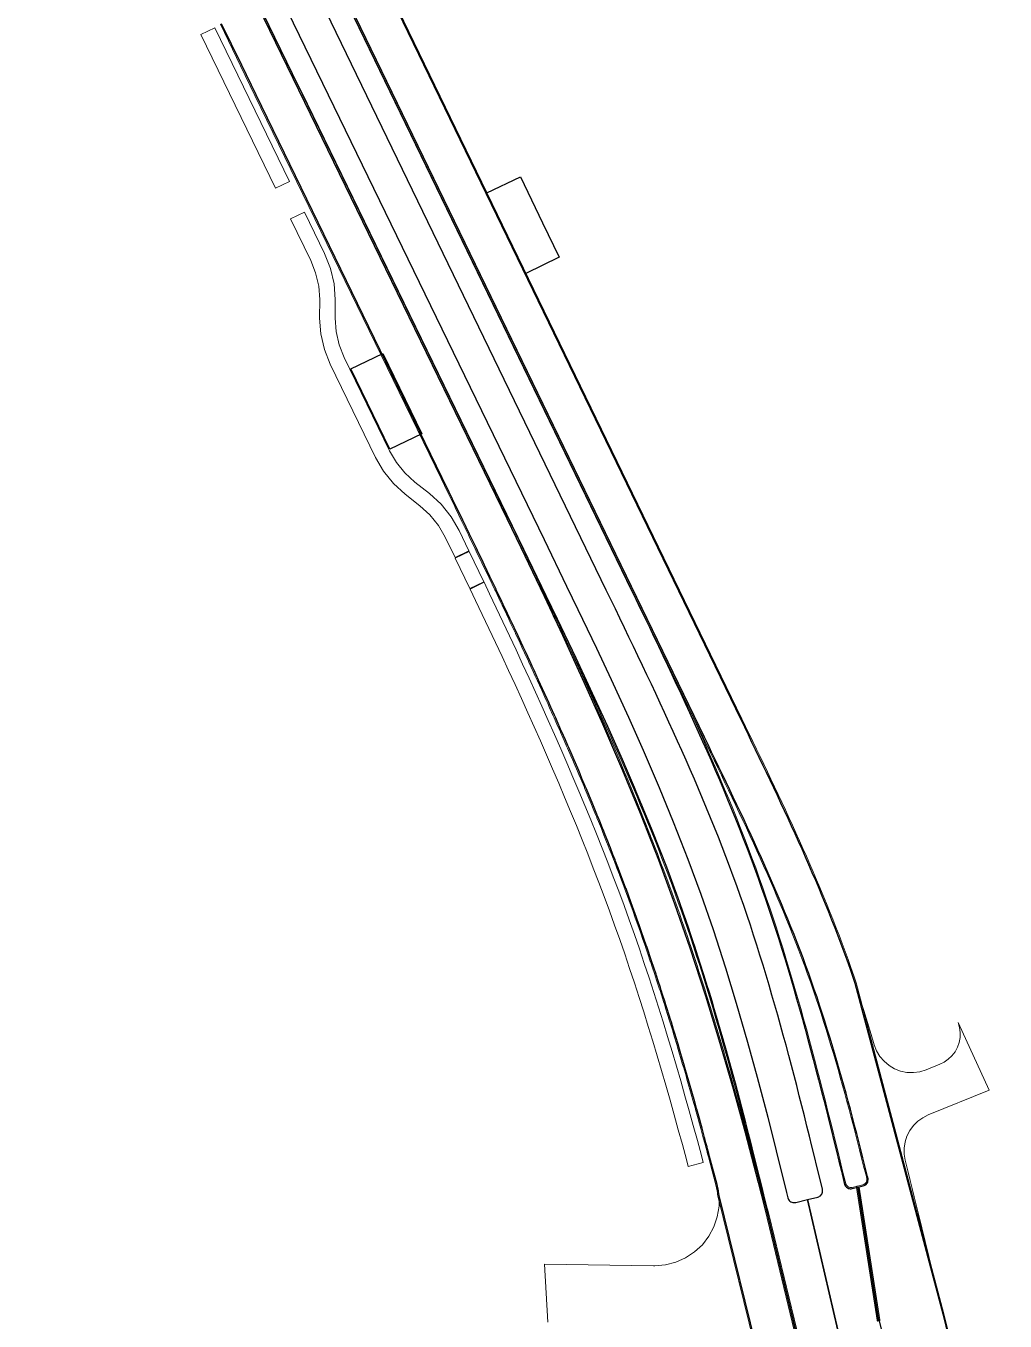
# Model space of a CAD drawing. Header units: metres. Extents: x 105145 to 106173, y 111785 to 118130.
# Drawn here: x 105738.2 to 105889.7, y 117691.7 to 117891.9 of the extents above; entities that cross this region are included whole.
import ezdxf

# ---------------------------------------------------------------- set-up
doc = ezdxf.new("R2010")
doc.units = ezdxf.units.M
for name, color, linetype, lineweight in [('10-PAV-BOCACALLE', 9, 'CONTINUOUS', 13), ('10-PAV-CALZADA-BRT', 12, 'CONTINUOUS', 30), ('10-PAV-CALZADA-MIXTA', 8, 'CONTINUOUS', 30), ('10-PAV-CICLORUTA', 76, 'CONTINUOUS', 18), ('10-PAV-PARADERO', 30, 'CONTINUOUS', 30), ('10-PAV-SARDINEL', 252, 'CONTINUOUS', 13)]:
    doc.layers.add(name, color=color, linetype=linetype, lineweight=lineweight)

msp = doc.modelspace()

# ---------------------------------------------------------------- linework, layer by layer
at = {"layer": '10-PAV-BOCACALLE'}
msp.add_lwpolyline([(105880.0206, 117692.7563), (105866.4282, 117743.917), (105867.8141, 117739.6871), (105868.9647, 117735.9583), (105869.4333, 117734.3813), (105869.7944, 117733.449), (105870.3053, 117732.5896), (105870.9517, 117731.827), (105871.7159, 117731.1823), (105872.5764, 117730.6735), (105873.5096, 117730.3146), (105874.4893, 117730.1156), (105875.4885, 117730.0821), (105876.4794, 117730.215), (105877.4345, 117730.5105), (105879.5937, 117731.3819), (105880.2292, 117731.6922), (105880.8753, 117732.1376), (105881.4438, 117732.6787), (105881.9206, 117733.302), (105882.294, 117733.9923), (105882.5547, 117734.7325), (105882.6965, 117735.5044), (105882.7157, 117736.2889), (105882.6119, 117737.0668), (105882.3877, 117737.8189), (105887.2207, 117727.3421), (105877.7873, 117723.5359), (105876.9345, 117723.1102), (105876.1599, 117722.5548), (105875.4831, 117721.8838), (105874.921, 117721.1141), (105874.4879, 117720.265), (105874.1947, 117719.3581), (105874.0488, 117718.4163), (105874.0539, 117717.4632), (105874.2099, 117716.5229), (105874.3601, 117715.9193), (105874.6719, 117714.6595), (105874.9825, 117713.3979), (105875.2911, 117712.1407), (105875.5983, 117710.8845), (105875.9047, 117709.6297), (105876.2107, 117708.3759), (105880.0206, 117692.7563)], close=True, dxfattribs=at)
msp.add_lwpolyline([(105818.9091, 117691.4911), (105818.4057, 117700.4557), (105835.2891, 117700.2168), (105835.3071, 117700.2166), (105835.4887, 117700.2159), (105835.5054, 117700.2158), (105837.1477, 117700.361), (105838.7438, 117700.7741), (105840.2504, 117701.4438), (105841.6264, 117702.352), (105842.8345, 117703.4739), (105843.8419, 117704.7791), (105844.621, 117706.2321), (105845.1509, 117707.7934), (105845.417, 117709.4205), (105845.4121, 117711.0692), (105851.8702, 117684.8952)], dxfattribs=at)
at = {"layer": '10-PAV-CALZADA-BRT'}
for points in [[(105741.5591, 117970.4505), (105784.0521, 117883.043), (105818.3515, 117812.4897), (105821.8441, 117805.2925), (105823.5825, 117801.6899), (105826.4539, 117795.6733), (105828.7195, 117790.8451), (105831.3879, 117785.0279), (105833.6673, 117779.9129), (105836.1507, 117774.1385), (105838.3283, 117768.8555), (105840.5991, 117763.0627), (105842.6023, 117757.6433), (105844.4951, 117752.1845), (105846.4183, 117746.2671), (105848.0897, 117740.8027), (105849.8369, 117734.7647), (105851.3231, 117729.3657), (105852.9545, 117723.1771), (105854.2693, 117718.0083), (105855.8705, 117711.5369), (105856.0661, 117710.7355), (105856.1151, 117710.5864), (105856.1868, 117710.4468), (105856.2795, 117710.3201), (105856.3909, 117710.2096), (105856.5182, 117710.1177), (105856.6583, 117710.047), (105856.8077, 117709.999), (105856.9628, 117709.975), (105857.1198, 117709.9756), (105857.2747, 117710.0007), (105859.0777, 117710.4406), (105863.7744, 117690.2704)], [(105857.6176, 117688.7743), (105852.7338, 117708.8928), (105852.8611, 117709.1035), (105852.4707, 117710.7061), (105850.8741, 117717.1579), (105849.5657, 117722.3021), (105847.9433, 117728.4563), (105846.4679, 117733.8163), (105844.7349, 117739.8055), (105843.0797, 117745.2167), (105841.1769, 117751.0713), (105839.3071, 117756.4631), (105837.3287, 117761.8159), (105835.0819, 117767.5475), (105832.9255, 117772.7791), (105830.4621, 117778.5067), (105828.1993, 117783.5849), (105825.5457, 117789.3699), (105823.2907, 117794.1749), (105820.4283, 117800.1733), (105818.6941, 117803.7667), (105815.2039, 117810.9595), (105780.8673, 117881.5894), (105780.3768, 117882.5983), (105738.4115, 117968.9203)], [(105863.7744, 117690.2704), (105859.0777, 117710.4406), (105860.6863, 117710.8331), (105860.8354, 117710.8821), (105860.9749, 117710.9539), (105861.1015, 117711.0466), (105861.2121, 117711.158), (105861.3038, 117711.2853), (105861.3745, 117711.4254), (105861.4225, 117711.5748), (105861.4464, 117711.7299), (105861.4458, 117711.8868), (105861.4207, 117712.0417), (105860.9467, 117713.9833), (105860.5635, 117715.5499), (105860.1791, 117717.1163), (105859.7933, 117718.6825), (105859.4059, 117720.2481), (105859.0165, 117721.8133), (105858.6245, 117723.3779), (105858.2297, 117724.9417), (105857.8321, 117726.5049), (105857.4307, 117728.0671), (105857.0257, 117729.6283), (105856.6167, 117731.1885), (105856.2029, 117732.7473), (105855.7845, 117734.3051), (105855.3609, 117735.8613), (105854.9319, 117737.4161), (105854.4969, 117738.9693), (105854.0559, 117740.5207), (105853.6083, 117742.0703), (105853.1539, 117743.6179), (105852.6923, 117745.1633), (105852.2233, 117746.7065), (105851.7465, 117748.2473), (105851.2615, 117749.7855), (105850.7679, 117751.3211), (105850.2657, 117752.8537), (105849.7541, 117754.3835), (105849.2333, 117755.9099), (105848.7027, 117757.4331), (105848.1621, 117758.9527), (105847.6111, 117760.4685), (105847.0501, 117761.9807), (105846.4795, 117763.4893), (105845.8997, 117764.9943), (105845.3107, 117766.4959), (105844.7133, 117767.9941), (105844.1075, 117769.4889), (105843.4939, 117770.9805), (105842.8727, 117772.4689), (105842.2443, 117773.9543), (105841.6091, 117775.4369), (105840.9673, 117776.9167), (105840.3193, 117778.3937), (105839.6653, 117779.8681), (105839.0059, 117781.3401), (105838.3413, 117782.8097), (105837.6719, 117784.2771), (105836.9979, 117785.7425), (105836.3199, 117787.2057), (105835.6377, 117788.6675), (105834.9521, 117790.1273), (105834.2633, 117791.5859), (105833.5717, 117793.0429), (105832.8775, 117794.4987), (105832.1809, 117795.9535), (105831.4825, 117797.4073), (105830.7825, 117798.8603), (105830.0811, 117800.3127), (105829.3789, 117801.7647), (105828.6759, 117803.2165), (105827.9727, 117804.6679), (105751.5233, 117962.4479)], [(105754.6731, 117963.9741), (105831.1225, 117806.1941), (105831.8261, 117804.7419), (105832.5297, 117803.2887), (105833.2329, 117801.8347), (105833.5613, 117801.1545), (105833.9355, 117800.3795), (105834.6365, 117798.9247), (105835.3367, 117797.4669), (105836.0353, 117796.0077), (105836.7321, 117794.5467), (105837.4267, 117793.0837), (105838.1187, 117791.6185), (105838.8077, 117790.1513), (105839.4935, 117788.6817), (105840.1757, 117787.2095), (105840.8539, 117785.7347), (105841.5281, 117784.2571), (105842.1975, 117782.7765), (105842.8621, 117781.2929), (105843.5215, 117779.8063), (105844.1753, 117778.3161), (105844.8231, 117776.8227), (105845.4645, 117775.3255), (105846.0995, 117773.8249), (105846.7273, 117772.3203), (105847.3479, 117770.8119), (105847.9607, 117769.2995), (105848.5655, 117767.7831), (105849.1617, 117766.2625), (105849.7493, 117764.7377), (105850.3277, 117763.2085), (105850.8967, 117761.6749), (105851.4555, 117760.1371), (105852.0041, 117758.5953), (105852.5423, 117757.0507), (105853.0701, 117755.5035), (105853.5883, 117753.9537), (105854.0969, 117752.4015), (105854.5965, 117750.8473), (105855.0873, 117749.2909), (105855.5695, 117747.7327), (105856.0435, 117746.1731), (105856.5099, 117744.6117), (105856.9687, 117743.0489), (105857.4205, 117741.4849), (105857.8655, 117739.9197), (105858.3041, 117738.3535), (105858.7365, 117736.7865), (105859.1631, 117735.2187), (105859.5845, 117733.6501), (105860.0009, 117732.0811), (105860.4125, 117730.5117), (105860.8197, 117728.9419), (105861.2229, 117727.3719), (105861.6225, 117725.8017), (105862.0189, 117724.2313), (105862.4121, 117722.6611), (105862.8029, 117721.0911), (105863.1913, 117719.5213), (105863.5783, 117717.9503), (105863.9631, 117716.3817), (105864.3467, 117714.8135), (105864.7297, 117713.2459), (105864.8211, 117712.8711), (105864.8701, 117712.722), (105864.9419, 117712.5825), (105865.0345, 117712.4559), (105865.1459, 117712.3453), (105865.2732, 117712.2535), (105865.4132, 117712.1828), (105865.5626, 117712.1348), (105865.7177, 117712.1108), (105865.8746, 117712.1114), (105866.0295, 117712.1365), (105866.8757, 117712.3431), (105870.0867, 117691.8101), (105870.0681, 117691.804), (105870.0506, 117691.795), (105870.0348, 117691.7834), (105870.021, 117691.7694), (105870.0095, 117691.7535), (105870.0006, 117691.736), (105869.9947, 117691.7173), (105869.9917, 117691.6979), (105869.9917, 117691.6783), (105869.9949, 117691.6589)]]:
    msp.add_lwpolyline(points, dxfattribs=at)
at = {"layer": '10-PAV-CALZADA-MIXTA'}
for points in [[(105738.1889, 117968.8063), (105808.2239, 117824.7455), (105812.5895, 117815.7487), (105814.7625, 117811.2457), (105818.3517, 117803.7249), (105821.1837, 117797.6897), (105823.1778, 117793.3659), (105824.5191, 117790.4183), (105827.3683, 117784.0243), (105830.4727, 117776.8065), (105833.1947, 117770.2027), (105836.0333, 117762.9615), (105838.5371, 117756.1875), (105840.9033, 117749.3639), (105843.3071, 117741.9671), (105845.3965, 117735.1367), (105847.5805, 117727.5893), (105849.4383, 117720.8403), (105851.4775, 117713.1047), (105852.4541, 117709.2896), (105852.5227, 117709.0195), (105852.5241, 117709.0139), (105852.5347, 117708.9861), (105852.5498, 117708.9605), (105852.5691, 117708.9379), (105852.5919, 117708.9189), (105852.6176, 117708.904), (105852.6455, 117708.8937), (105852.6747, 117708.8883), (105852.7045, 117708.888), (105852.7338, 117708.8927), (105852.9625, 117707.951), (105857.6176, 117688.7743)], [(105881.1307, 117647.0597), (105870.2376, 117691.7181), (105870.231, 117691.7387), (105870.2219, 117691.7558), (105870.2102, 117691.7713), (105870.1962, 117691.7848), (105870.1804, 117691.796), (105870.163, 117691.8047), (105870.1445, 117691.8105), (105870.1253, 117691.8133), (105870.1059, 117691.8132), (105870.0867, 117691.8101), (105866.8757, 117712.3431), (105867.7219, 117712.5495), (105867.8716, 117712.6), (105868.0116, 117712.6732), (105868.1385, 117712.7673), (105868.2492, 117712.8801), (105868.341, 117713.0087), (105868.4117, 117713.15), (105868.4595, 117713.3006), (105868.4843, 117713.5565), (105868.473, 117713.6751), (105868.3978, 117713.995), (105868.2941, 117714.4139), (105867.9825, 117715.6661), (105867.6689, 117716.9177), (105867.3531, 117718.1689), (105867.0349, 117719.4193), (105866.7139, 117720.6689), (105866.3899, 117721.9179), (105866.0627, 117723.1661), (105865.7317, 117724.4133), (105865.3969, 117725.6595), (105865.0581, 117726.9045), (105864.7149, 117728.1483), (105864.3669, 117729.3907), (105864.0141, 117730.6319), (105863.6559, 117731.8715), (105863.2925, 117733.1097), (105862.9233, 117734.3459), (105862.5479, 117735.5805), (105862.1665, 117736.8131), (105861.7785, 117738.0437), (105861.3835, 117739.2723), (105860.9817, 117740.4983), (105860.5727, 117741.7221), (105860.1559, 117742.9433), (105859.7315, 117744.1617), (105859.2989, 117745.3775), (105858.8581, 117746.5901), (105858.4095, 117747.7999), (105857.9529, 117749.0067), (105857.4889, 117750.2109), (105857.0179, 117751.4121), (105856.5399, 117752.6105), (105856.0553, 117753.8065), (105855.5643, 117754.9997), (105855.0675, 117756.1905), (105854.5647, 117757.3789), (105854.0565, 117758.5649), (105853.5431, 117759.7487), (105853.0247, 117760.9303), (105852.5015, 117762.1097), (105851.9739, 117763.2873), (105851.4423, 117764.4631), (105850.9067, 117765.6371), (105850.3677, 117766.8093), (105849.8251, 117767.9799), (105849.2795, 117769.1493), (105848.7311, 117770.3173), (105848.1799, 117771.4839), (105847.6265, 117772.6495), (105847.0711, 117773.8143), (105846.5139, 117774.9781), (105845.9553, 117776.1411), (105845.3951, 117777.3037), (105844.8341, 117778.4655), (105844.2723, 117779.6271), (105843.7101, 117780.7885), (105843.1473, 117781.9497), (105754.5767, 117964.7463)], [(105794.0671, 117897.5775), (105848.7721, 117784.6747), (105849.3351, 117783.5123), (105849.8987, 117782.3485), (105850.4623, 117781.1833), (105851.0259, 117780.0163), (105851.5873, 117778.8507), (105852.1495, 117777.6807), (105852.7105, 117776.5089), (105853.2703, 117775.3349), (105853.8287, 117774.1587), (105854.3853, 117772.9801), (105854.9399, 117771.7991), (105855.4923, 117770.6155), (105856.0421, 117769.4291), (105856.5891, 117768.2399), (105857.1329, 117767.0477), (105857.6733, 117765.8525), (105858.2101, 117764.6543), (105858.7431, 117763.4527), (105859.2717, 117762.2477), (105859.7959, 117761.0393), (105860.3151, 117759.8273), (105860.8295, 117758.6117), (105861.3383, 117757.3923), (105861.8417, 117756.1689), (105862.3389, 117754.9419), (105862.8299, 117753.7107), (105863.3143, 117752.4753), (105863.7919, 117751.2361), (105864.2623, 117749.9923), (105864.7251, 117748.7445), (105865.1803, 117747.4925), (105865.6267, 117746.2375), (105866.0647, 117744.9805), (105866.4282, 117743.917), (105880.0206, 117692.7563), (105889.4766, 117653.9885)], [(105851.8702, 117684.8952), (105845.4121, 117711.0692), (105845.1149, 117712.7771), (105843.9657, 117717.1112), (105843.8417, 117717.5773), (105843.6492, 117718.297), (105843.5741, 117718.5777), (105843.3971, 117719.2356), (105843.2204, 117719.8929), (105843.1797, 117720.0433), (105842.7809, 117721.5078), (105842.5903, 117722.2045), (105842.3789, 117722.9713), (105841.9736, 117724.434), (105841.9517, 117724.5125), (105841.5636, 117725.8953), (105841.304, 117726.8165), (105841.2117, 117727.141), (105840.8563, 117728.3857), (105840.6468, 117729.116), (105840.4982, 117729.6297), (105840.1369, 117730.8727), (105839.9796, 117731.4116), (105839.7725, 117732.1147), (105839.4053, 117733.3561), (105839.3023, 117733.7025), (105839.0687, 117734.4806), (105838.7302, 117735.6047), (105838.6139, 117735.9887), (105838.3879, 117736.7275), (105838.0434, 117737.8498), (105837.9138, 117738.2699), (105837.6955, 117738.9709), (105837.3449, 117740.0912), (105837.2019, 117740.5459), (105837.015, 117741.1345), (105836.6823, 117742.1772), (105836.4774, 117742.8164), (105836.3471, 117743.2188), (105836.0087, 117744.2594), (105835.7401, 117745.0814), (105835.6681, 117745.2994), (105835.3235, 117746.3381), (105834.9897, 117747.3405), (105834.9776, 117747.3763), (105834.2255, 117749.5936), (105834.2177, 117749.6161), (105833.4468, 117751.84), (105833.443, 117751.8507), (105832.6531, 117754.0801), (105831.848, 117756.304), (105831.8442, 117756.3147), (105831.0279, 117758.5226), (105831.0197, 117758.5448), (105830.1931, 117760.7355), (105830.1797, 117760.7707), (105829.408, 117762.7785), (105829.3252, 117762.9926), (105829.0109, 117763.7981), (105828.6117, 117764.8171), (105828.457, 117765.2106), (105828.2094, 117765.8347), (105827.8045, 117766.8513), (105827.5752, 117767.4249), (105827.397, 117767.8669), (105826.9566, 117768.9551), (105826.7088, 117769.5654), (105826.6804, 117769.6353), (105826.5139, 117770.0422), (105825.7731, 117771.8423), (105825.619, 117772.2128), (105824.8969, 117773.9421), (105824.8536, 117774.0457), (105824.7132, 117774.3788), (105824.2088, 117775.5709), (105823.9224, 117776.2458), (105823.7019, 117776.7619), (105823.1918, 117777.9517), (105822.9806, 117778.4428), (105822.6788, 117779.14), (105822.1632, 117780.3274), (105822.0284, 117780.6369), (105821.6444, 117781.5133), (105821.0868, 117782.7817), (105821.0663, 117782.8281), (105820.5251, 117784.0482), (105820.0945, 117785.0167), (105819.9615, 117785.314), (105819.3944, 117786.5782), (105819.1134, 117787.2029), (105818.8248, 117787.8412), (105818.1694, 117789.2868), (105818.1241, 117789.3864), (105817.5102, 117790.7307), (105817.1267, 117791.5681), (105816.8484, 117792.1736), (105816.4958, 117792.9381), (105816.1837, 117793.615), (105816.1221, 117793.7482), (105815.5158, 117795.055), (105815.1104, 117795.9264), (105814.8167, 117796.5555), (105814.1151, 117798.0547), (105814.0923, 117798.1031), (105813.4103, 117799.5525), (105813.0679, 117800.2786), (105812.7032, 117801.0493), (105812.0379, 117802.4527), (105811.8142, 117802.9234), (105811.0031, 117804.6265), (105810.9222, 117804.7961), (105810.0273, 117806.6675), (105809.964, 117806.7996), (105809.1296, 117808.5375), (105808.9205, 117808.9722), (105808.0487, 117810.7817), (105807.8734, 117811.1446), (105806.9649, 117813.0245), (105806.822, 117813.3197), (105805.7694, 117815.4918), (105804.7858, 117817.5197), (105804.7154, 117817.6647), (105803.6595, 117819.8383), (105802.6028, 117822.013), (105773.8063, 117881.2467), (105771.5738, 117885.839), (105768.458, 117892.2483)]]:
    msp.add_lwpolyline(points, dxfattribs=at)
at = {"layer": '10-PAV-CICLORUTA'}
for points in [[(105778.9775, 117867.8651), (105776.8191, 117866.8159), (105765.2771, 117890.5575), (105767.4355, 117891.6069), (105778.9775, 117867.8651)], [(105784.4061, 117856.6985), (105785.3071, 117854.4222), (105785.8548, 117852.0361), (105786.0367, 117849.5947), (105786.0329, 117846.7117), (105786.1878, 117844.6321), (105786.6544, 117842.5996), (105787.4219, 117840.6605), (105794.4497, 117826.2043), (105795.5006, 117824.403), (105796.8109, 117822.7807), (105798.3507, 117821.3743), (105800.6149, 117819.6007), (105802.4311, 117817.9407), (105803.9749, 117816.0247), (105805.2107, 117813.8971), (105806.7305, 117810.7523), (105804.5721, 117809.7029), (105803.0497, 117812.8527), (105801.997, 117814.6651), (105800.6819, 117816.2972), (105799.1349, 117817.7113), (105796.8707, 117819.4849), (105795.0631, 117821.1359), (105793.5249, 117823.0405), (105792.2913, 117825.1551), (105785.2633, 117839.6111), (105784.3624, 117841.8874), (105783.8147, 117844.2735), (105783.6329, 117846.7149), (105783.6367, 117849.5979), (105783.4818, 117851.6775), (105783.0152, 117853.7101), (105782.2477, 117855.6491), (105779.1359, 117862.0501), (105781.2943, 117863.0995), (105784.4061, 117856.6985)], [(105809.0267, 117805.9761), (105806.8683, 117804.9267), (105804.6155, 117809.6129), (105806.7743, 117810.6625), (105809.0267, 117805.9761)], [(105809.9203, 117804.1097), (105810.9543, 117801.9383), (105811.9829, 117799.7663), (105813.0059, 117797.5933), (105814.0229, 117795.4195), (105815.0333, 117793.2443), (105816.0365, 117791.0677), (105817.0321, 117788.8895), (105818.0197, 117786.7095), (105818.9985, 117784.5275), (105819.9685, 117782.3433), (105820.9289, 117780.1567), (105821.8791, 117777.9675), (105822.8187, 117775.7757), (105823.7473, 117773.5809), (105824.6645, 117771.3831), (105825.5693, 117769.1819), (105826.4617, 117766.9777), (105827.3411, 117764.7699), (105828.2067, 117762.5587), (105829.0583, 117760.3437), (105829.8953, 117758.1249), (105830.7171, 117755.9023), (105831.5233, 117753.6755), (105832.3141, 117751.4431), (105833.0903, 117749.2041), (105833.8523, 117746.9585), (105834.6005, 117744.7065), (105835.3355, 117742.4483), (105836.0577, 117740.1843), (105836.7677, 117737.9147), (105837.4659, 117735.6397), (105838.1525, 117733.3593), (105838.8285, 117731.0741), (105839.4941, 117728.7839), (105840.1497, 117726.4893), (105840.7959, 117724.1901), (105841.4331, 117721.8867), (105842.0621, 117719.5793), (105842.6831, 117717.2681), (105842.9733, 117716.1729), (105840.6535, 117715.5579), (105840.3643, 117716.6493), (105839.7455, 117718.9525), (105839.1189, 117721.2513), (105838.4841, 117723.5453), (105837.8405, 117725.8349), (105837.1879, 117728.1195), (105836.5255, 117730.3987), (105835.8529, 117732.6729), (105835.1695, 117734.9415), (105834.4753, 117737.2045), (105833.7693, 117739.4615), (105833.0511, 117741.7123), (105832.3207, 117743.9567), (105831.5771, 117746.1945), (105830.8201, 117748.4255), (105830.0491, 117750.6495), (105829.2639, 117752.8661), (105828.4633, 117755.0775), (105827.6469, 117757.2853), (105826.8155, 117759.4895), (105825.9693, 117761.6905), (105825.1089, 117763.8885), (105824.2347, 117766.0833), (105823.3473, 117768.2753), (105822.4471, 117770.4645), (105821.5347, 117772.6511), (105820.6107, 117774.8351), (105819.6755, 117777.0169), (105818.7293, 117779.1963), (105817.7731, 117781.3737), (105816.8069, 117783.5493), (105815.8317, 117785.7231), (105814.8475, 117787.8955), (105813.8553, 117790.0665), (105812.8551, 117792.2365), (105811.8477, 117794.4055), (105810.8333, 117796.5737), (105809.8127, 117798.7415), (105808.7863, 117800.9089), (105807.7543, 117803.0763), (105806.9125, 117804.8365), (105809.0709, 117805.8861), (105809.9203, 117804.1097)]]:
    msp.add_lwpolyline(points, close=True, dxfattribs=at)
at = {"layer": '10-PAV-PARADERO'}
for points in [[(105809.4883, 117866.075), (105814.7064, 117868.5591), (105818.1304, 117861.4682), (105820.7047, 117856.1307), (105815.5175, 117853.6319), (105812.9197, 117858.9933), (105809.4883, 117866.075)], [(105788.4428, 117838.8842), (105793.3934, 117841.2804), (105799.438, 117828.847), (105794.4788, 117826.4686), (105788.4428, 117838.8842)]]:
    msp.add_lwpolyline(points, close=True, dxfattribs=at)
at = {"layer": '10-PAV-SARDINEL'}
for points in [[(105857.6176, 117688.7743), (105852.9625, 117707.951), (105852.7338, 117708.8927), (105852.7045, 117708.888), (105852.6747, 117708.8883), (105852.6455, 117708.8937), (105852.6176, 117708.904), (105852.5919, 117708.9189), (105852.5691, 117708.9379), (105852.5498, 117708.9605), (105852.5347, 117708.9861), (105852.5241, 117709.0139), (105852.5227, 117709.0195), (105852.4541, 117709.2896), (105851.9678, 117711.1977), (105851.4775, 117713.1047), (105850.9751, 117715.0405), (105850.4677, 117716.9751), (105849.9554, 117718.9083), (105849.4383, 117720.8403), (105848.9812, 117722.5296), (105848.5192, 117724.2175), (105848.0523, 117725.9041), (105847.5805, 117727.5893), (105847.0447, 117729.4791), (105846.5022, 117731.367), (105845.9527, 117733.2528), (105845.3965, 117735.1367), (105844.8844, 117736.8474), (105844.3654, 117738.5561), (105843.8396, 117740.2626), (105843.3071, 117741.9671), (105843.0142, 117742.8942), (105842.7192, 117743.8205), (105842.422, 117744.7462), (105842.1226, 117745.6712), (105841.821, 117746.5954), (105841.5173, 117747.519), (105841.2114, 117748.4418), (105840.9033, 117749.3639), (105840.6151, 117750.2195), (105840.3247, 117751.0743), (105840.0322, 117751.9284), (105839.7375, 117752.7817), (105839.4406, 117753.6343), (105839.1416, 117754.4861), (105838.8404, 117755.3372), (105838.5371, 117756.1875), (105838.2316, 117757.037), (105837.924, 117757.8857), (105837.6143, 117758.7337), (105837.3024, 117759.5808), (105836.9883, 117760.4272), (105836.6721, 117761.2728), (105836.3538, 117762.1175), (105836.0333, 117762.9615), (105835.6859, 117763.8696), (105835.3364, 117764.7768), (105834.9848, 117765.6832), (105834.631, 117766.5888), (105834.2751, 117767.4935), (105833.9171, 117768.3974), (105833.557, 117769.3005), (105833.1947, 117770.2027), (105832.5241, 117771.8577), (105831.8468, 117773.51), (105831.1631, 117775.1596), (105830.4727, 117776.8065), (105829.7064, 117778.6152), (105828.9336, 117780.421), (105828.1542, 117782.2241), (105827.3683, 117784.0243), (105826.6629, 117785.6259), (105825.953, 117787.2254), (105825.2383, 117788.8229), (105824.5191, 117790.4183), (105823.85, 117791.8928), (105823.1778, 117793.3659), (105822.184, 117795.5293), (105821.1837, 117797.6897), (105820.4798, 117799.2004), (105819.7732, 117800.7099), (105819.0638, 117802.218), (105818.3517, 117803.7249), (105817.4585, 117805.607), (105816.5625, 117807.4879), (105815.6639, 117809.3675), (105814.7625, 117811.2457), (105813.6776, 117813.498), (105812.5895, 117815.7487), (105810.4083, 117820.2479), (105808.2239, 117824.7455), (105738.1889, 117968.8063)], [(105738.4115, 117968.9203), (105780.3768, 117882.5983), (105780.8673, 117881.5894), (105815.2039, 117810.9595), (105816.9503, 117807.3637), (105818.6941, 117803.7667), (105819.5625, 117801.9706), (105820.4283, 117800.1733), (105821.1472, 117798.6753), (105821.8638, 117797.1762), (105822.5784, 117795.6761), (105823.2907, 117794.1749), (105823.8577, 117792.9752), (105824.4225, 117791.7744), (105824.9852, 117790.5727), (105825.5457, 117789.3699), (105826.2146, 117787.9262), (105826.8798, 117786.4808), (105827.5414, 117785.0337), (105828.1993, 117783.5849), (105828.7705, 117782.3178), (105829.3381, 117781.0491), (105829.9019, 117779.7787), (105830.4621, 117778.5067), (105831.0857, 117777.0782), (105831.7042, 117775.6474), (105832.3174, 117774.2143), (105832.9255, 117772.7791), (105833.4724, 117771.4744), (105834.0141, 117770.1676), (105834.5506, 117768.8586), (105835.0819, 117767.5475), (105835.6537, 117766.1186), (105836.2188, 117764.687), (105836.7771, 117763.2527), (105837.3287, 117761.8159), (105837.8335, 117760.4815), (105838.3315, 117759.1445), (105838.8227, 117757.805), (105839.3071, 117756.4631), (105839.7848, 117755.1187), (105840.2557, 117753.7719), (105840.7197, 117752.4228), (105841.1769, 117751.0713), (105841.6629, 117749.611), (105842.1421, 117748.1485), (105842.6143, 117746.6837), (105843.0797, 117745.2167), (105843.5016, 117743.8664), (105843.9181, 117742.5144), (105844.3292, 117741.1608), (105844.7349, 117739.8055), (105845.1763, 117738.3106), (105845.6122, 117736.814), (105846.0428, 117735.3159), (105846.4679, 117733.8163), (105846.8426, 117732.4779), (105847.2134, 117731.1384), (105847.5803, 117729.7979), (105847.9433, 117728.4563), (105848.3547, 117726.9193), (105848.7623, 117725.3813), (105849.1659, 117723.8422), (105849.5657, 117722.3021), (105849.8963, 117721.0169), (105850.2246, 117719.7312), (105850.5505, 117718.4448), (105850.8741, 117717.1579), (105851.2768, 117715.5458), (105851.6771, 117713.9332), (105852.0751, 117712.3199), (105852.4707, 117710.7061), (105852.8611, 117709.1035), (105852.8611, 117709.1035), (105852.8659, 117709.0697), (105852.8645, 117709.0438), (105852.8378, 117709.0633), (105852.8083, 117709.078), (105852.7767, 117709.0877), (105852.7439, 117709.0921), (105852.7109, 117709.0909), (105852.6479, 117709.3389), (105852.1616, 117711.2472), (105851.6712, 117713.1547), (105851.5099, 117713.7761), (105851.483, 117713.8852), (105851.0884, 117715.4773), (105851.0828, 117715.4975), (105851.0796, 117715.5111), (105850.6801, 117717.1093), (105850.3566, 117718.3959), (105850.0308, 117719.6819), (105849.7026, 117720.9673), (105849.3721, 117722.2521), (105848.9724, 117723.7917), (105848.5689, 117725.3304), (105848.1615, 117726.8679), (105847.7502, 117728.4044), (105847.3873, 117729.7454), (105847.0206, 117731.0853), (105846.6499, 117732.4243), (105846.2754, 117733.7621), (105845.8505, 117735.2611), (105845.4201, 117736.7585), (105844.9844, 117738.2544), (105844.5432, 117739.7485), (105844.1377, 117741.1031), (105843.7269, 117742.4559), (105843.3106, 117743.8072), (105842.889, 117745.1567), (105842.4238, 117746.6228), (105841.9519, 117748.0867), (105841.473, 117749.5483), (105840.9874, 117751.0073), (105840.5304, 117752.3583), (105840.0668, 117753.7064), (105839.5962, 117755.0522), (105839.1188, 117756.3957), (105838.6348, 117757.7366), (105838.1439, 117759.0752), (105837.6463, 117760.4112), (105837.1418, 117761.7447), (105836.5906, 117763.1806), (105836.0326, 117764.6141), (105835.4679, 117766.0448), (105834.8964, 117767.4728), (105834.3654, 117768.7832), (105833.8292, 117770.0914), (105833.2878, 117771.3975), (105832.7412, 117772.7015), (105832.1334, 117774.136), (105831.5206, 117775.5681), (105830.9023, 117776.9985), (105830.279, 117778.4264), (105829.719, 117779.6979), (105829.1554, 117780.9677), (105828.5881, 117782.2359), (105828.0171, 117783.5025), (105827.3594, 117784.9508), (105826.698, 117786.3974), (105826.033, 117787.8424), (105825.3643, 117789.2856), (105824.804, 117790.4881), (105824.2415, 117791.6895), (105823.6768, 117792.8899), (105823.11, 117794.0893), (105822.3978, 117795.5903), (105821.6833, 117797.0901), (105821.6346, 117797.192), (105821.3651, 117797.774), (105820.661, 117799.2851), (105819.9542, 117800.7949), (105819.2447, 117802.3033), (105818.5325, 117803.8105), (105817.6391, 117805.693), (105816.7431, 117807.5741), (105815.8443, 117809.4539), (105814.9428, 117811.3324), (105813.8578, 117813.5849), (105812.7696, 117815.8359), (105810.5883, 117820.3352), (105808.4038, 117824.8329), (105738.3687, 117968.8939)], [(105738.3687, 117968.8939), (105808.4038, 117824.8329), (105810.5883, 117820.3352), (105812.7696, 117815.8359), (105813.8578, 117813.5849), (105814.9428, 117811.3324), (105815.8443, 117809.4539), (105816.7431, 117807.5741), (105817.6391, 117805.693), (105818.5325, 117803.8105), (105819.2447, 117802.3033), (105819.9542, 117800.7949), (105820.661, 117799.2851), (105821.3651, 117797.774), (105822.3657, 117795.6131), (105823.3597, 117793.4492), (105824.032, 117791.9756), (105824.7013, 117790.5007), (105825.4208, 117788.9049), (105826.1357, 117787.3069), (105826.8459, 117785.7068), (105827.5515, 117784.1046), (105828.3377, 117782.3038), (105829.1173, 117780.5001), (105829.8905, 117778.6935), (105830.657, 117776.8842), (105831.3477, 117775.2366), (105832.0318, 117773.5863), (105832.7093, 117771.9332), (105833.3802, 117770.2775), (105833.7427, 117769.3748), (105834.103, 117768.4713), (105834.4612, 117767.567), (105834.8173, 117766.6618), (105834.819, 117766.6572), (105835.1712, 117765.7558), (105835.523, 117764.8489), (105835.8727, 117763.9413), (105836.2202, 117763.0328), (105836.5409, 117762.1883), (105836.8594, 117761.3431), (105837.1757, 117760.4971), (105837.49, 117759.6502), (105837.8021, 117758.8026), (105838.112, 117757.9541), (105838.4198, 117757.105), (105838.7254, 117756.255), (105839.0289, 117755.4042), (105839.3303, 117754.5526), (105839.6294, 117753.7003), (105839.9265, 117752.8473), (105840.2213, 117751.9934), (105840.514, 117751.1389), (105840.8046, 117750.2836), (105841.0929, 117749.4275), (105841.4012, 117748.505), (105841.7072, 117747.5817), (105842.0111, 117746.6577), (105842.3128, 117745.733), (105842.6124, 117744.8076), (105842.9097, 117743.8815), (105843.2049, 117742.9547), (105843.4979, 117742.027), (105844.0307, 117740.3219), (105844.5567, 117738.6146), (105845.0759, 117736.9052), (105845.5882, 117735.1937), (105846.1447, 117733.3092), (105846.6943, 117731.4226), (105847.2371, 117729.534), (105847.773, 117727.6435), (105848.245, 117725.9577), (105848.712, 117724.2706), (105849.1742, 117722.5821), (105849.6315, 117720.8923), (105850.1487, 117718.9599), (105850.6611, 117717.0261), (105851.1686, 117715.0911), (105851.6712, 117713.1547), (105852.1616, 117711.2472), (105852.6479, 117709.3389), (105852.7109, 117709.0909), (105852.743, 117709.0922), (105852.7749, 117709.0882), (105852.8057, 117709.0792), (105852.8347, 117709.0654), (105852.8611, 117709.047), (105852.8842, 117709.0247), (105852.9034, 117708.9989), (105852.9182, 117708.9704), (105852.9282, 117708.9399), (105853.1569, 117707.9982), (105857.812, 117688.8215)], [(105754.3968, 117964.659), (105840.7572, 117786.4239), (105841.0358, 117785.818), (105841.7102, 117784.3398), (105842.3799, 117782.8586), (105843.0448, 117781.3744), (105843.7045, 117779.8871), (105844.3586, 117778.3961), (105845.0068, 117776.9019), (105845.6485, 117775.4039), (105846.2839, 117773.9024), (105846.9121, 117772.3969), (105847.5331, 117770.8875), (105848.1463, 117769.3741), (105848.7515, 117767.8567), (105849.3481, 117766.335), (105849.9362, 117764.8091), (105850.515, 117763.2787), (105851.0845, 117761.7437), (105851.6437, 117760.2048), (105852.1928, 117758.6617), (105852.7314, 117757.1159), (105853.2596, 117755.5675), (105853.7782, 117754.0166), (105854.2872, 117752.4633), (105854.7871, 117750.908), (105855.2782, 117749.3505), (105855.7608, 117747.7914), (105856.235, 117746.2308), (105856.7017, 117744.6685), (105857.1607, 117743.1048), (105857.6128, 117741.54), (105858.058, 117739.974), (105858.4968, 117738.4071), (105858.9294, 117736.8394), (105859.3562, 117735.2709), (105859.7778, 117733.7017), (105860.1943, 117732.1321), (105860.6061, 117730.5622), (105861.0134, 117728.9919), (105861.4167, 117727.4214), (105861.8164, 117725.8508), (105862.2129, 117724.2801), (105862.6062, 117722.7096), (105862.997, 117721.1393), (105863.3855, 117719.5692), (105863.7725, 117717.9981), (105864.1574, 117716.4293), (105864.541, 117714.861), (105864.924, 117713.2934), (105865.0143, 117712.923), (105865.0351, 117712.8514), (105865.0603, 117712.7864), (105865.091, 117712.7241), (105865.1274, 117712.6639), (105865.1685, 117712.6078), (105865.2141, 117712.5557), (105865.2653, 117712.5067), (105865.3188, 117712.4637), (105865.3771, 117712.4246), (105865.4383, 117712.391), (105865.5026, 117712.3626), (105865.5679, 117712.3404), (105865.6351, 117712.3239), (105865.6831, 117712.3154), (105865.6963, 117712.3141), (105865.7156, 117712.312), (105865.7746, 117712.3085), (105865.8452, 117712.3099), (105865.9128, 117712.3173), (105865.9872, 117712.332), (105866.8283, 117712.5374), (105866.797, 117712.527), (105866.7678, 117712.5115), (105866.7416, 117712.4915), (105866.719, 117712.4674), (105866.7007, 117712.44), (105866.6872, 117712.4099), (105866.6788, 117712.378), (105866.6757, 117712.3451), (105866.6781, 117712.3122), (105866.6807, 117712.2955), (105866.0295, 117712.1365), (105865.9439, 117712.1195), (105865.8572, 117712.1101), (105865.77, 117712.1083), (105865.6829, 117712.1141), (105865.5967, 117712.1274), (105865.512, 117712.1482), (105865.4294, 117712.1763), (105865.3496, 117712.2115), (105865.2732, 117712.2535), (105865.2007, 117712.3021), (105865.1327, 117712.3567), (105865.0697, 117712.4171), (105865.0122, 117712.4827), (105864.9607, 117712.5531), (105864.9155, 117712.6277), (105864.877, 117712.706), (105864.8454, 117712.7873), (105864.8211, 117712.8711), (105864.7297, 117713.2459), (105864.3467, 117714.8135), (105863.9631, 117716.3817), (105863.5783, 117717.9503), (105863.1913, 117719.5213), (105862.8029, 117721.0911), (105862.4121, 117722.6611), (105862.0189, 117724.2313), (105861.6225, 117725.8017), (105861.2229, 117727.3719), (105860.8197, 117728.9419), (105860.4125, 117730.5117), (105860.0009, 117732.0811), (105859.5845, 117733.6501), (105859.1631, 117735.2187), (105858.7365, 117736.7865), (105858.3041, 117738.3535), (105857.8655, 117739.9197), (105857.4205, 117741.4849), (105856.9687, 117743.0489), (105856.5099, 117744.6117), (105856.0435, 117746.1731), (105855.5695, 117747.7327), (105855.0873, 117749.2909), (105854.5965, 117750.8473), (105854.0969, 117752.4015), (105853.5883, 117753.9537), (105853.0701, 117755.5035), (105852.5423, 117757.0507), (105852.0041, 117758.5953), (105851.4555, 117760.1371), (105850.8967, 117761.6749), (105850.3277, 117763.2085), (105849.7493, 117764.7377), (105849.1617, 117766.2625), (105848.5655, 117767.7831), (105847.9607, 117769.2995), (105847.3479, 117770.8119), (105846.7273, 117772.3203), (105846.0995, 117773.8249), (105845.4645, 117775.3255), (105844.8231, 117776.8227), (105844.1753, 117778.3161), (105843.5215, 117779.8063), (105842.8621, 117781.2929), (105842.1975, 117782.7765), (105841.5281, 117784.2571), (105840.8539, 117785.7347), (105840.1757, 117787.2095), (105839.4935, 117788.6817), (105838.8077, 117790.1513), (105838.1187, 117791.6185), (105837.4267, 117793.0837), (105836.7321, 117794.5467), (105836.0353, 117796.0077), (105835.3367, 117797.4669), (105834.6365, 117798.9247), (105833.9355, 117800.3795), (105833.5613, 117801.1545), (105833.2329, 117801.8347), (105832.5297, 117803.2887), (105831.8261, 117804.7419), (105831.1225, 117806.1941), (105754.6731, 117963.9741)], [(105869.9706, 117691.6473), (105869.9465, 117691.6674), (105869.9258, 117691.6911), (105869.9092, 117691.7178), (105869.8969, 117691.7468), (105869.8894, 117691.7773), (105866.6781, 117712.3122), (105866.6757, 117712.3451), (105866.6788, 117712.378), (105866.6872, 117712.4099), (105866.7007, 117712.44), (105866.719, 117712.4674), (105866.7416, 117712.4915), (105866.7678, 117712.5115), (105866.797, 117712.527), (105866.8283, 117712.5374), (105867.6691, 117712.7425), (105867.7386, 117712.7632), (105867.802, 117712.7881), (105867.8635, 117712.8183), (105867.9212, 117712.8531), (105867.9777, 117712.8939), (105868.0287, 117712.9378), (105868.0766, 117712.9866), (105868.1207, 117713.0398), (105868.1594, 117713.0954), (105868.1933, 117713.1543), (105868.2227, 117713.2167), (105868.2462, 117713.2801), (105868.2621, 117713.3372), (105868.2834, 117713.5568), (105868.2752, 117713.6425), (105868.2034, 117713.9481), (105868.1, 117714.3657), (105867.7885, 117715.6177), (105867.475, 117716.869), (105867.1593, 117718.1198), (105866.8412, 117719.3698), (105866.5203, 117720.6189), (105866.1964, 117721.8675), (105865.8693, 117723.1151), (105865.5385, 117724.3617), (105865.2038, 117725.6073), (105864.8652, 117726.8517), (105864.5222, 117728.0948), (105864.1744, 117729.3364), (105863.8219, 117730.5768), (105863.4639, 117731.8156), (105863.1008, 117733.053), (105862.7319, 117734.2879), (105862.3567, 117735.5219), (105861.9756, 117736.7535), (105861.588, 117737.9831), (105861.1933, 117739.2106), (105860.7918, 117740.4355), (105860.3832, 117741.6581), (105859.9668, 117742.8781), (105859.5429, 117744.0953), (105859.1107, 117745.3099), (105858.6704, 117746.5212), (105858.2222, 117747.7298), (105857.7661, 117748.9354), (105857.3025, 117750.1385), (105856.8319, 117751.3386), (105856.3544, 117752.5356), (105855.8701, 117753.7309), (105855.3795, 117754.9232), (105854.8831, 117756.1131), (105854.3807, 117757.3006), (105853.8729, 117758.4857), (105853.3598, 117759.6687), (105852.8418, 117760.8496), (105852.3189, 117762.0283), (105851.7916, 117763.2052), (105851.2602, 117764.3804), (105850.7249, 117765.5538), (105850.1861, 117766.7255), (105849.6438, 117767.8956), (105849.0984, 117769.0645), (105848.5502, 117770.2321), (105847.9992, 117771.3983), (105847.4459, 117772.5636), (105846.8907, 117773.7281), (105846.3336, 117774.8916), (105845.7751, 117776.0544), (105845.215, 117777.2168), (105844.6541, 117778.3785), (105844.0923, 117779.54), (105843.5301, 117780.7014), (105842.9673, 117781.8625), (105754.3968, 117964.659)], [(105754.5767, 117964.7463), (105843.1473, 117781.9497), (105843.7101, 117780.7885), (105844.2723, 117779.6271), (105844.8341, 117778.4655), (105845.3951, 117777.3037), (105845.9553, 117776.1411), (105846.5139, 117774.9781), (105847.0711, 117773.8143), (105847.6265, 117772.6495), (105848.1799, 117771.4839), (105848.7311, 117770.3173), (105849.2795, 117769.1493), (105849.8251, 117767.9799), (105850.3677, 117766.8093), (105850.9067, 117765.6371), (105851.4423, 117764.4631), (105851.9739, 117763.2873), (105852.5015, 117762.1097), (105853.0247, 117760.9303), (105853.5431, 117759.7487), (105854.0565, 117758.5649), (105854.5647, 117757.3789), (105855.0675, 117756.1905), (105855.5643, 117754.9997), (105856.0553, 117753.8065), (105856.5399, 117752.6105), (105857.0179, 117751.4121), (105857.4889, 117750.2109), (105857.9529, 117749.0067), (105858.4095, 117747.7999), (105858.8581, 117746.5901), (105859.2989, 117745.3775), (105859.7315, 117744.1617), (105860.1559, 117742.9433), (105860.5727, 117741.7221), (105860.9817, 117740.4983), (105861.3835, 117739.2723), (105861.7785, 117738.0437), (105862.1665, 117736.8131), (105862.5479, 117735.5805), (105862.9233, 117734.3459), (105863.2925, 117733.1097), (105863.6559, 117731.8715), (105864.0141, 117730.6319), (105864.3669, 117729.3907), (105864.7149, 117728.1483), (105865.0581, 117726.9045), (105865.3969, 117725.6595), (105865.7317, 117724.4133), (105866.0627, 117723.1661), (105866.3899, 117721.9179), (105866.7139, 117720.6689), (105867.0349, 117719.4193), (105867.3531, 117718.1689), (105867.6689, 117716.9177), (105867.9825, 117715.6661), (105868.2941, 117714.4139), (105868.3978, 117713.995), (105868.473, 117713.6751), (105868.4843, 117713.5565), (105868.4595, 117713.3006), (105868.4367, 117713.2186), (105868.4071, 117713.1388), (105868.3708, 117713.0617), (105868.3283, 117712.988), (105868.2796, 117712.9181), (105868.2253, 117712.8525), (105868.1656, 117712.7918), (105868.1011, 117712.7363), (105868.0321, 117712.6864), (105867.9591, 117712.6425), (105867.8828, 117712.6049), (105867.8035, 117712.5738), (105867.7219, 117712.5495), (105866.8757, 117712.3431), (105870.0867, 117691.8101), (105870.1059, 117691.8132), (105870.1253, 117691.8133), (105870.1445, 117691.8105), (105870.163, 117691.8047), (105870.1804, 117691.796), (105870.1962, 117691.7848), (105870.2102, 117691.7713), (105870.2219, 117691.7558), (105870.231, 117691.7387), (105870.2376, 117691.7181), (105881.1307, 117647.0597)], [(105889.4766, 117653.9885), (105880.0206, 117692.7563), (105866.4282, 117743.917), (105866.0647, 117744.9805), (105865.6267, 117746.2375), (105865.1803, 117747.4925), (105864.7251, 117748.7445), (105864.2623, 117749.9923), (105863.7919, 117751.2361), (105863.3143, 117752.4753), (105862.8299, 117753.7107), (105862.3389, 117754.9419), (105861.8417, 117756.1689), (105861.3383, 117757.3923), (105860.8295, 117758.6117), (105860.3151, 117759.8273), (105859.7959, 117761.0393), (105859.2717, 117762.2477), (105858.7431, 117763.4527), (105858.2101, 117764.6543), (105857.6733, 117765.8525), (105857.1329, 117767.0477), (105856.5891, 117768.2399), (105856.0421, 117769.4291), (105855.4923, 117770.6155), (105854.9399, 117771.7991), (105854.3853, 117772.9801), (105853.8287, 117774.1587), (105853.2703, 117775.3349), (105852.7105, 117776.5089), (105852.1495, 117777.6807), (105851.5873, 117778.8507), (105851.0259, 117780.0163), (105850.4623, 117781.1833), (105849.8987, 117782.3485), (105849.3351, 117783.5123), (105848.7721, 117784.6747), (105794.0671, 117897.5775)], [(105794.2471, 117897.6647), (105848.9521, 117784.7619), (105849.5151, 117783.5995), (105850.0787, 117782.4357), (105850.6424, 117781.2704), (105851.2061, 117780.1032), (105851.7676, 117778.9374), (105852.3299, 117777.7672), (105852.891, 117776.5952), (105853.4509, 117775.4209), (105854.0095, 117774.2443), (105854.5662, 117773.0653), (105855.121, 117771.8839), (105855.6737, 117770.6999), (105856.2237, 117769.513), (105856.771, 117768.3232), (105857.315, 117767.1304), (105857.8557, 117765.9346), (105858.3928, 117764.7358), (105858.9261, 117763.5334), (105859.4551, 117762.3277), (105859.9796, 117761.1185), (105860.4991, 117759.9057), (105861.0139, 117758.6892), (105861.5231, 117757.4689), (105862.0269, 117756.2445), (105862.5245, 117755.0165), (105863.0159, 117753.7843), (105863.5007, 117752.5478), (105863.9788, 117751.3074), (105864.4496, 117750.0624), (105864.9129, 117748.8132), (105865.3685, 117747.5602), (105865.8154, 117746.3039), (105866.2538, 117745.0458), (105866.6175, 117743.9817), (105866.6215, 117743.9684), (105880.2144, 117692.8057), (105889.6709, 117654.0359)], [(105768.458, 117892.2483), (105771.5738, 117885.839), (105773.8063, 117881.2467), (105802.6028, 117822.013), (105803.6595, 117819.8383), (105804.7154, 117817.6647), (105804.7858, 117817.5197), (105805.7694, 117815.4918), (105806.822, 117813.3197), (105806.9649, 117813.0245), (105807.8734, 117811.1446), (105808.0487, 117810.7817), (105808.9205, 117808.9722), (105809.1296, 117808.5375), (105809.964, 117806.7996), (105810.0273, 117806.6675), (105810.9222, 117804.7961), (105811.0031, 117804.6265), (105811.8142, 117802.9234), (105812.0379, 117802.4527), (105812.7032, 117801.0493), (105813.0679, 117800.2786), (105813.4103, 117799.5525), (105814.0923, 117798.1031), (105814.1151, 117798.0547), (105814.8167, 117796.5555), (105815.1104, 117795.9264), (105815.5158, 117795.055), (105816.1221, 117793.7482), (105816.1837, 117793.615), (105816.4958, 117792.9381), (105816.8484, 117792.1736), (105817.1267, 117791.5681), (105817.5102, 117790.7307), (105818.1241, 117789.3864), (105818.1694, 117789.2868), (105818.8248, 117787.8412), (105819.1134, 117787.2029), (105819.3944, 117786.5782), (105819.9615, 117785.314), (105820.0945, 117785.0167), (105820.5251, 117784.0482), (105821.0663, 117782.8281), (105821.0868, 117782.7817), (105821.6444, 117781.5133), (105822.0284, 117780.6369), (105822.1632, 117780.3274), (105822.6788, 117779.14), (105822.9806, 117778.4428), (105823.1918, 117777.9517), (105823.7019, 117776.7619), (105823.9224, 117776.2458), (105824.2088, 117775.5709), (105824.7132, 117774.3788), (105824.8536, 117774.0457), (105824.8969, 117773.9421), (105825.619, 117772.2128), (105825.7731, 117771.8423), (105826.1445, 117770.9427), (105826.5139, 117770.0422), (105826.6804, 117769.6353), (105826.7088, 117769.5654), (105826.9566, 117768.9551), (105827.397, 117767.8669), (105827.5752, 117767.4249), (105827.8045, 117766.8513), (105828.2094, 117765.8347), (105828.457, 117765.2106), (105828.6117, 117764.8171), (105829.0109, 117763.7981), (105829.3252, 117762.9926), (105829.408, 117762.7785), (105829.7952, 117761.7751), (105830.1797, 117760.7707), (105830.1931, 117760.7355), (105830.6082, 117759.6408), (105831.0197, 117758.5448), (105831.0279, 117758.5226), (105831.4379, 117757.4193), (105831.8442, 117756.3147), (105831.848, 117756.304), (105832.2524, 117755.1927), (105832.6531, 117754.0801), (105833.0499, 117752.9661), (105833.443, 117751.8507), (105833.4468, 117751.84), (105833.8341, 117750.7287), (105834.2177, 117749.6161), (105834.2255, 117749.5936), (105834.6034, 117748.4856), (105834.9776, 117747.3763), (105834.9897, 117747.3405), (105835.3235, 117746.3381), (105835.6681, 117745.2994), (105835.7401, 117745.0814), (105836.0087, 117744.2594), (105836.3471, 117743.2188), (105836.4774, 117742.8164), (105836.6823, 117742.1772), (105837.015, 117741.1345), (105837.2019, 117740.5459), (105837.3449, 117740.0912), (105837.6955, 117738.9709), (105837.9138, 117738.2699), (105838.0434, 117737.8498), (105838.3879, 117736.7275), (105838.6139, 117735.9887), (105838.7302, 117735.6047), (105839.0687, 117734.4806), (105839.3023, 117733.7025), (105839.4053, 117733.3561), (105839.7725, 117732.1147), (105839.9796, 117731.4116), (105840.1369, 117730.8727), (105840.4982, 117729.6297), (105840.6468, 117729.116), (105840.8563, 117728.3857), (105841.2117, 117727.141), (105841.304, 117726.8165), (105841.5636, 117725.8953), (105841.9517, 117724.5125), (105841.9736, 117724.434), (105842.3789, 117722.9713), (105842.5903, 117722.2045), (105842.7809, 117721.5078), (105843.1797, 117720.0433), (105843.2204, 117719.8929), (105843.3971, 117719.2356), (105843.5741, 117718.5777), (105843.6492, 117718.297), (105843.8417, 117717.5773), (105843.9657, 117717.1112), (105845.1149, 117712.7771), (105845.1754, 117712.5366), (105845.23, 117712.2948), (105845.2786, 117712.0516), (105845.3211, 117711.8073), (105845.3575, 117711.5621), (105845.3879, 117711.316), (105845.4121, 117711.0692), (105851.8702, 117684.8952)], [(105851.676, 117684.8473), (105845.2179, 117711.0213), (105845.2151, 117711.0345), (105845.2131, 117711.0497), (105845.1888, 117711.2962), (105845.1591, 117711.5364), (105845.1235, 117711.7758), (105845.0819, 117712.015), (105845.0345, 117712.2524), (105844.9813, 117712.4885), (105844.9213, 117712.7271), (105843.7724, 117717.0599), (105843.6485, 117717.5258), (105843.456, 117718.2453), (105843.381, 117718.5259), (105843.204, 117719.1837), (105843.0273, 117719.8409), (105842.9867, 117719.991), (105842.588, 117721.4552), (105842.3975, 117722.1515), (105842.1862, 117722.918), (105841.781, 117724.3805), (105841.7591, 117724.4587), (105841.3711, 117725.8412), (105841.1116, 117726.7621), (105841.0194, 117727.0862), (105840.6641, 117728.3307), (105840.4547, 117729.0607), (105840.3061, 117729.574), (105839.9449, 117730.8168), (105839.7877, 117731.3554), (105839.5807, 117732.0581), (105839.2136, 117733.2993), (105839.1107, 117733.6453), (105838.8772, 117734.423), (105838.5388, 117735.5469), (105838.4226, 117735.9305), (105838.1967, 117736.6689), (105837.8523, 117737.791), (105837.7228, 117738.2107), (105837.5046, 117738.9113), (105837.1541, 117740.0314), (105837.0112, 117740.4857), (105836.8245, 117741.0739), (105836.4918, 117742.1163), (105836.287, 117742.7551), (105836.1569, 117743.1571), (105835.8186, 117744.1974), (105835.5501, 117745.019), (105835.4783, 117745.2366), (105835.1337, 117746.275), (105834.8001, 117747.2769), (105834.7881, 117747.3124), (105834.414, 117748.4214), (105834.0364, 117749.5286), (105834.0287, 117749.5508), (105833.6452, 117750.6632), (105833.2581, 117751.7737), (105833.2545, 117751.784), (105832.8614, 117752.8993), (105832.4648, 117754.0127), (105832.0644, 117755.1247), (105831.6598, 117756.2364), (105831.656, 117756.247), (105831.2503, 117757.35), (105830.8404, 117758.4531), (105830.8323, 117758.475), (105830.4211, 117759.5702), (105830.0062, 117760.6645), (105829.9929, 117760.6994), (105829.6085, 117761.7034), (105829.2215, 117762.7065), (105829.1388, 117762.9202), (105828.8247, 117763.7253), (105828.4256, 117764.744), (105828.271, 117765.1371), (105828.0236, 117765.7608), (105827.6188, 117766.7772), (105827.3896, 117767.3504), (105827.2116, 117767.792), (105826.7713, 117768.88), (105826.5235, 117769.4902), (105826.4952, 117769.5598), (105826.3289, 117769.9664), (105825.9596, 117770.8665), (105825.5883, 117771.7658), (105825.4344, 117772.1359), (105824.7124, 117773.865), (105824.6692, 117773.9683), (105824.529, 117774.301), (105824.0247, 117775.4929), (105823.7384, 117776.1675), (105823.5181, 117776.6832), (105823.0081, 117777.8728), (105822.797, 117778.3636), (105822.4953, 117779.0604), (105821.9798, 117780.2476), (105821.8451, 117780.5568), (105821.4613, 117781.4329), (105820.9038, 117782.7011), (105820.8835, 117782.7472), (105820.3423, 117783.967), (105819.9118, 117784.9352), (105819.779, 117785.2322), (105819.212, 117786.4963), (105818.9311, 117787.1207), (105818.6426, 117787.7587), (105817.9873, 117789.2041), (105817.9421, 117789.3035), (105817.3284, 117790.6475), (105816.945, 117791.4847), (105816.6668, 117792.09), (105816.3142, 117792.8544), (105816.0022, 117793.5312), (105815.9407, 117793.6642), (105815.3345, 117794.9707), (105814.9292, 117795.8419), (105814.6356, 117796.4708), (105813.9341, 117797.9697), (105813.9114, 117798.0179), (105813.2294, 117799.4673), (105812.8871, 117800.1932), (105812.5225, 117800.9637), (105811.8573, 117802.367), (105811.6336, 117802.8375), (105810.8226, 117804.5405), (105810.7418, 117804.7099), (105809.8469, 117806.5812), (105809.7837, 117806.7131), (105808.9494, 117808.4509), (105808.7403, 117808.8855), (105807.8686, 117810.6948), (105807.6933, 117811.0576), (105806.7849, 117812.9375), (105806.642, 117813.2326), (105805.5895, 117815.4046), (105804.6059, 117817.4324), (105804.5355, 117817.5773), (105803.4796, 117819.7509), (105802.4229, 117821.9256), (105773.6264, 117881.1593), (105771.3939, 117885.7516), (105768.2781, 117892.1609)], [(105857.4232, 117688.7271), (105852.5394, 117708.8456), (105852.5368, 117708.8581), (105852.5338, 117708.8928), (105852.5368, 117708.9275), (105852.5459, 117708.9612), (105852.5474, 117708.9645), (105852.5498, 117708.9605), (105852.5691, 117708.9379), (105852.5919, 117708.9189), (105852.6176, 117708.904), (105852.6455, 117708.8937), (105852.6747, 117708.8883), (105852.6747, 117708.8883), (105852.7045, 117708.888), (105852.7338, 117708.8928), (105852.9624, 117707.951), (105857.6176, 117688.7743)]]:
    msp.add_lwpolyline(points, dxfattribs=at)
msp.add_lwpolyline([(105870.2843, 117691.841), (105870.2867, 117691.8101), (105870.2837, 117691.7754), (105870.2746, 117691.7417), (105870.2599, 117691.7101), (105870.2448, 117691.6885), (105870.2376, 117691.7181), (105870.231, 117691.7387), (105870.2219, 117691.7558), (105870.2102, 117691.7713), (105870.1962, 117691.7848), (105870.1804, 117691.796), (105870.163, 117691.8047), (105870.1445, 117691.8105), (105870.1253, 117691.8133), (105870.1059, 117691.8132), (105870.0867, 117691.8101), (105866.8757, 117712.3431), (105867.0692, 117712.3903), (105867.073, 117712.3759), (105870.2843, 117691.841)], close=True, dxfattribs=at)

doc.saveas('drawing.dxf')
